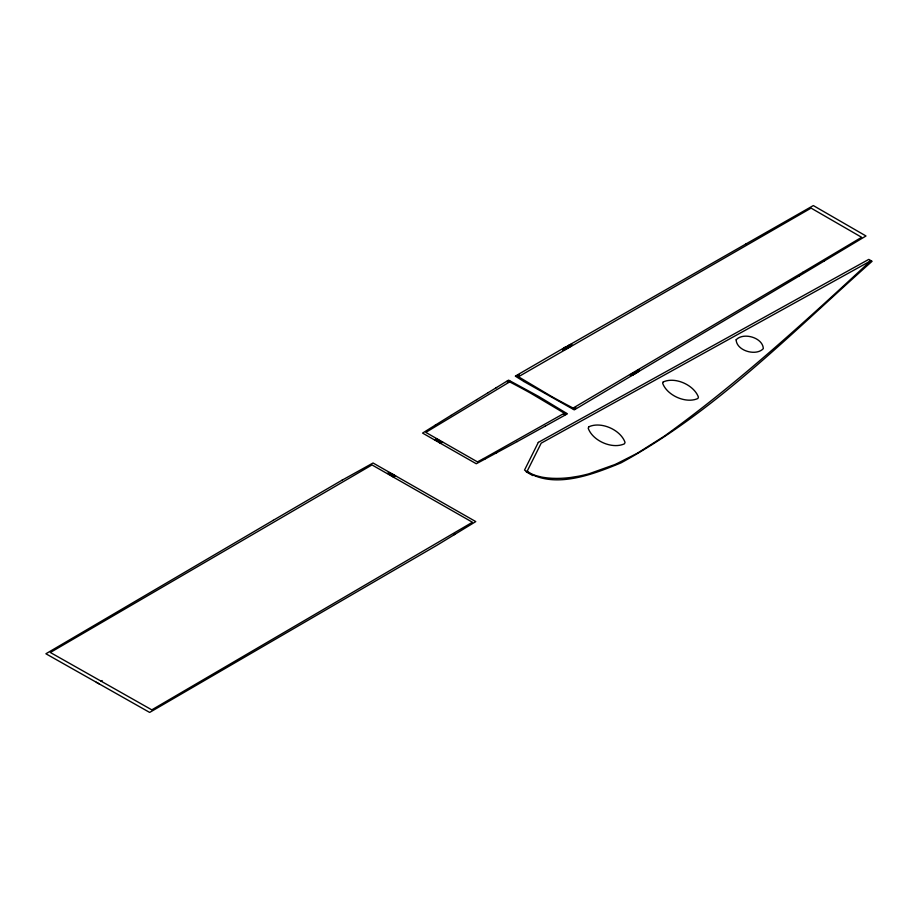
<?xml version="1.0" encoding="UTF-8"?>
<svg xmlns="http://www.w3.org/2000/svg" width="918" height="918" viewBox="0 0 918 918"><rect width="100%" height="100%" fill="white"/><g stroke="black" fill="none" stroke-linecap="round" stroke-linejoin="round"><path stroke-width="1.38" d="M535.951 475.616L532.647 474.388A19.06 11.005 0 0 1 530.57 473.39L530.352 473.252A24.694 14.252 0 0 1 527.793 471.542L527.207 471.118L541.195 443.164L871.033 260.678M342.127 480.16L373.052 462.993L475.776 521.596L437.278 545.062L149.657 712.425L96.31 682.258M799.153 276.043L823.985 261.171M823.974 261.171L865.995 235.983L813.325 205.575L767.609 231.611M536.215 475.708L541.023 476.924A30.638 17.683 0 0 0 543.708 477.417L546.302 477.785A27.999 16.168 0 0 0 548.528 478.026L551.42 478.244A25.968 14.998 0 0 0 552.751 478.312L556.078 478.393A28.389 16.386 0 0 0 557.605 478.393L560.267 478.335A35.274 20.368 0 0 0 561.931 478.267L564.811 478.083A43.284 24.993 0 0 0 566.613 477.934L569.08 477.67A52.957 30.581 0 0 0 570.985 477.44L578.294 476.258A50.846 29.353 0 0 0 580.371 475.845L582.482 475.386A44.764 25.842 0 0 0 584.628 474.893L586.809 474.354A35.171 20.311 0 0 0 589 473.78L614.429 464.703A63.767 36.812 0 0 0 616.827 463.636L636.231 453.802A153.513 88.633 0 0 0 638.664 452.402L663.37 436.773A176.841 102.093 0 0 0 665.871 435.052C738.52 382.588 805.717 321.07 870.872 260.678M434.799 425.447L422.567 433.089L476.27 463.751L484.784 459.195M434.925 425.367L435.947 424.736M436.107 424.632L450.899 415.464M450.899 415.464L476.717 399.651M799.153 276.043L574.255 409.876L523.834 381.475M476.717 399.651L488.204 392.64M495.8 387.993L488.181 392.64M495.789 387.981L496.512 387.557M496.5 387.545L508.595 380.132L538.774 396.507L567.416 413.811L545.258 426.09M342.116 480.148L273.231 520.322M273.231 520.322L45.9 653.765L99.282 683.933M564.673 347.52L565.649 346.958M454.215 534.666L454.823 534.31M440.869 441.604C439.194 440.594 437.025 442.992 440.858 441.592M635.795 371.744L637.93 372.123L636.53 371.32L637.333 370.826L639.169 371.4L637.585 370.493L634.946 372.501L636.14 372.926L636.289 372.146C638.492 373.27 633.466 373.488 634.946 371.985A1.434 0.826 0 0 1 635.451 371.79L635.6 371.767M101.095 681.167L151.803 709.855L472.449 522.239L371.985 464.921L50.341 652.491L101.095 681.167L102.162 680.548M745.955 243.958L767.597 231.611M745.944 243.958L564.903 347.52L566.796 348.622L565.396 347.543L568.15 347.842L566.257 346.74M545.246 426.078L517.316 441.558M517.304 441.547L484.532 459.333M495.789 453.285L496.627 452.838M483.476 458.667L564.341 413.215L530.799 393.26A778.487 449.453 0 0 0 509.651 381.899L425.803 432.389L477.452 461.88L483.717 458.53M570.124 344.514C573.681 344.078 572.04 346.947 569.63 344.789M565.259 347.314L567.519 347.738L566.027 346.878M532.853 475.57L526.186 471.783M631.986 373.718C634.946 376.001 633.776 372.582 631.664 373.913L632.674 374.865L630.815 374.406L631.802 375.347C627.051 373.603 634.361 376.988 631.182 374.498L633.053 374.934L631.859 373.798M569.355 344.95L568.644 345.627L570.032 345.42L569.389 346.052L570.089 346.465L571.248 346.052L570.067 346.729L568.162 345.638M567.978 345.753L567.565 346.247L569.229 347.211L566.452 346.625M563.434 348.37L565.339 349.46L566.521 348.783L565.362 349.184L564.662 348.783L565.522 348.278L563.916 348.358L564.627 347.681L562.745 348.622L515.308 376.128L523.822 381.463M389.898 474.434C391.917 476.201 392.216 472.242 389.898 474.434M437.083 440.72C439.102 442.487 439.401 438.54 437.083 440.72M562.573 349.207C563.239 350.779 566.44 348.863 563.686 350.171C560.221 349.919 564.972 347.555 562.573 349.207M639.536 370.321C639.456 372.639 637.126 368.841 639.536 370.321M736.144 339.798C736.546 350.814 756.099 356.471 763.317 348.645C762.915 337.629 743.362 331.972 736.144 339.798M639.249 370.356L638.24 370.321L639.249 370.356M392.17 474.881C390.276 478.358 395.945 473.103 392.17 474.881M566.383 413.823L565.109 414.729L563.537 414.213L565.442 413.111L566.383 413.823M575.942 408.246L574.668 409.153L573.096 408.625L574.989 407.535L575.942 408.246M571.283 344.801L570.101 344.778L571.283 344.801M565.304 414.282L564.008 414.225L565.304 414.282M574.863 408.705L573.566 408.648L574.863 408.705M389.599 474.273C391.688 477.108 393.191 471.668 389.599 474.273M436.784 440.56C438.861 443.405 440.319 437.966 436.784 440.56M566.016 413.8L564.914 413.708L566.016 413.8M575.575 408.212L574.473 408.12L575.575 408.212M663.209 381.957L662.67 383.322C667.145 395.509 686.021 403.954 697.898 398.492L698.426 397.127C693.951 384.94 675.086 376.495 663.209 381.957M588.782 426.824L588.208 428.247C592.684 440.881 612.272 449.51 624.47 443.796L625.043 442.373C620.579 429.739 600.98 421.11 588.782 426.824M538.315 442.396L524.534 470.073C552.544 490.396 592.638 474.537 621.038 462.856C715.753 411.195 792.062 332.385 872.1 261.286L868.772 259.392L538.315 442.396M389.347 472.655C386.467 476.362 393.42 471.278 388.991 473.883C391.607 470.303 384.676 475.421 389.347 472.655M436.532 438.942C433.652 442.648 440.606 437.576 436.176 440.17C438.793 436.601 431.862 441.719 436.532 438.942M509.605 380.947L508.354 382.404L506.759 381.486L509.605 380.947M519.175 375.267L517.913 376.724L516.329 375.806L519.175 375.267M509.192 381.004L507.998 381.349L509.192 381.004M518.75 375.324L517.568 375.669L518.75 375.324M802.745 272.325L573.142 408.074A778.487 449.453 0 0 1 551.993 396.714L518.441 376.759L811.087 208.111L861.635 237.292L802.745 272.325M441.592 441.569L439.699 442.66L440.881 443.348L440.17 442.683L441.753 442.774L441.627 441.845L442.786 442.258L441.592 441.569M394.407 475.283L392.514 476.373L393.696 477.062L392.984 476.385L394.786 476.35L393.914 475.857L394.442 475.547L395.601 475.96L394.407 475.283M633.168 373.052L634.636 374.016L633.282 373.236C638.515 374.923 631.653 371.251 635.049 373.396L633.168 373.052"/></g></svg>
